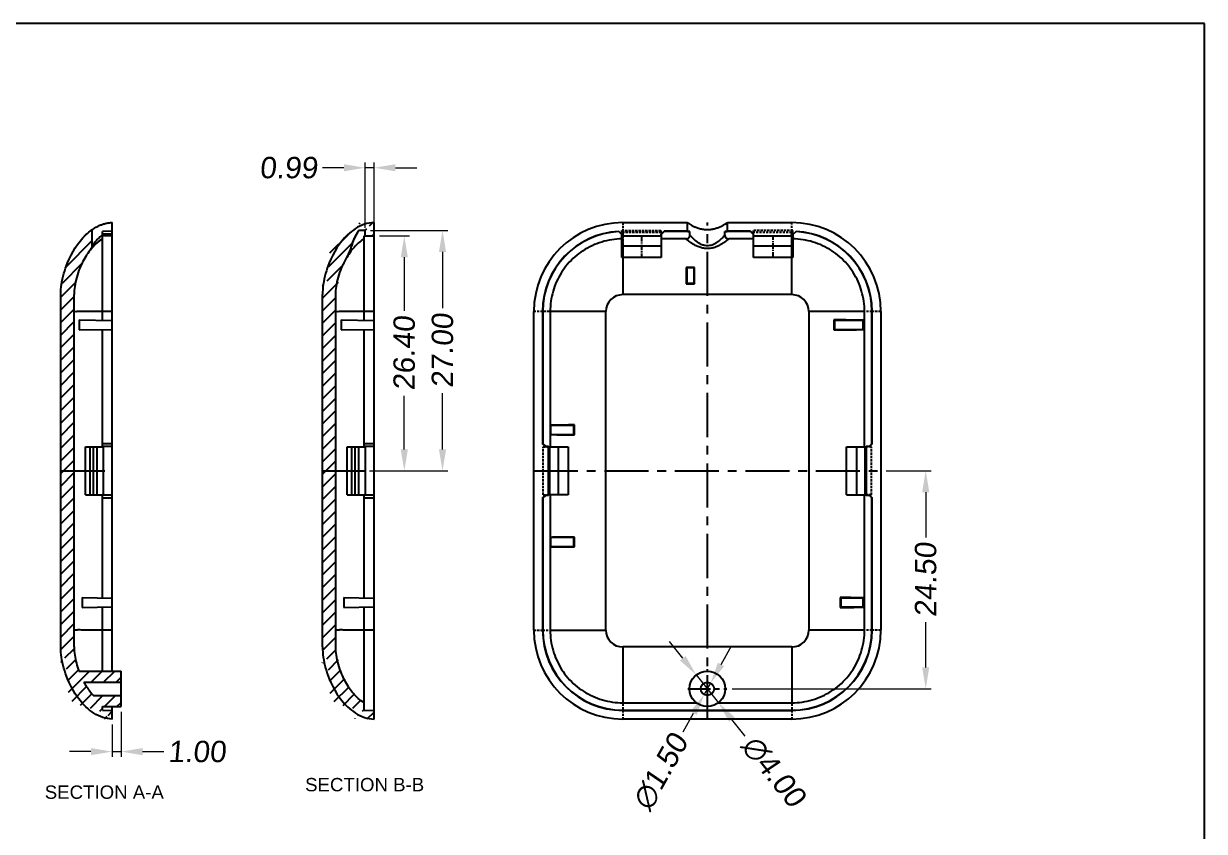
# Model space of a CAD drawing. Header units: millimetres. Extents: x 505 to 1176, y -2270 to -2095.
# Drawn here: x 619.4 to 752.1, y -2186.2 to -2095.4 of the extents above; entities that cross this region are included whole.
import ezdxf
from ezdxf.enums import TextEntityAlignment as Align

# ---------------------------------------------------------------- set-up
doc = ezdxf.new("R2010")
doc.units = ezdxf.units.MM
doc.header["$MEASUREMENT"] = 0
doc.linetypes.add('CENTER', pattern=[50.8, 31.75, -6.35, 6.35, -6.35])
doc.linetypes.add('HIDDEN', pattern=[0.375, 0.25, -0.125])
doc.layers.get('0').update_dxf_attribs({"linetype": 'CONTINUOUS'})
doc.layers.get('Defpoints').update_dxf_attribs({"linetype": 'CONTINUOUS'})
for name, color, linetype in [('02___PRT_ALL_AXES', 7, 'CONTINUOUS'), ('DEFAULT_2', 8, 'HIDDEN'), ('dim', 82, 'CONTINUOUS'), ('text-mold', 3, 'CONTINUOUS')]:
    doc.layers.add(name, color=color, linetype=linetype)
doc.layers.add('hatch', color=56, linetype='CONTINUOUS', lineweight=9)
doc.styles.add('标准', font='arial.ttf', dxfattribs={"oblique": 5.000002})
doc.dimstyles.new('YanXiu', dxfattribs={"dimscale": 1.2, "dimtxt": 5, "dimasz": 2.5, "dimexe": 0.8, "dimexo": 0.3, "dimgap": 0.6, "dimtad": 0, "dimzin": 0, "dimdsep": 46, "dimtxsty": '标准', "dimcen": 0, "dimclrd": 3, "dimclre": 3, "dimclrt": 3, "dimadec": 0, "dimazin": 0, "dimtfac": 1, "dimtdec": 4, "dimtofl": 0, "dimtmove": 0, "dimatfit": 3, "dimfxl": 0, "dimtolj": 1, "dimtzin": 0, "dimlwd": 9, "dimlwe": 9, "dimarcsym": 0})

# ---------------------------------------------------------------- blocks, each defined once
blk = doc.blocks.new('*D8')
at = {"layer": 'Defpoints', "color": 0, "linetype": 'Continuous'}
for p in [(630.34, -2172.18), (629.34, -2173.58), (630.34, -2177.24)]:
    blk.add_point(p, dxfattribs=at)
at = {"layer": 'dim', "color": 3, "linetype": 'Continuous', "lineweight": 9}
for p, q in [((630.34, -2172.78), (630.34, -2177.84)), ((629.34, -2174.18), (629.34, -2177.84)), ((626.94, -2177.24), (624.54, -2177.24)), ((629.34, -2177.24), (630.34, -2177.24)), ((632.74, -2177.24), (635.14, -2177.24))]:
    blk.add_line(p, q, dxfattribs=at)
at = {"layer": 'dim', "color": 3, "linetype": 'Continuous'}
for points in [[(626.94, -2176.84), (626.94, -2177.64), (629.34, -2177.24)], [(632.74, -2176.84), (632.74, -2177.64), (630.34, -2177.24)]]:
    blk.add_solid(points, dxfattribs=at)
at = {"layer": 'dim', "color": 3, "insert": (638.85, -2177.24), "char_height": 2.4, "attachment_point": 5, "style": '标准'}
blk.add_mtext('1.00', dxfattribs=at)
blk = doc.blocks.new('*D9')
at = {"layer": 'Defpoints', "color": 0, "linetype": 'Continuous'}
for p in [(694.97, -2168.62), (697.48, -2171.74)]:
    blk.add_point(p, dxfattribs=at)
at = {"layer": 'dim', "color": 3, "linetype": 'Continuous', "lineweight": 9}
for p, q in [((693.47, -2166.75), (691.97, -2164.87)), ((694.97, -2168.62), (697.48, -2171.74)), ((700.48, -2175.49), (698.98, -2173.62))]:
    blk.add_line(p, q, dxfattribs=at)
at = {"layer": 'dim', "color": 3, "linetype": 'Continuous'}
for points in [[(693.79, -2166.5), (693.16, -2167), (694.97, -2168.62)], [(699.29, -2173.37), (698.66, -2173.87), (697.48, -2171.74)]]:
    blk.add_solid(points, dxfattribs=at)
at = {"layer": 'dim', "color": 3, "insert": (703.68, -2179.49), "char_height": 2.4, "attachment_point": 5, "rotation": 308.6921, "style": '标准'}
blk.add_mtext('∅4.00', dxfattribs=at)
blk = doc.blocks.new('*D10')
at = {"layer": 'Defpoints', "color": 0, "linetype": 'Continuous'}
for p in [(696.59, -2169.53), (695.86, -2170.83)]:
    blk.add_point(p, dxfattribs=at)
at = {"layer": 'dim', "color": 3, "linetype": 'Continuous', "lineweight": 9}
for p, q in [((697.77, -2167.44), (698.95, -2165.35)), ((696.59, -2169.53), (695.86, -2170.83)), ((693.5, -2175.02), (694.68, -2172.93))]:
    blk.add_line(p, q, dxfattribs=at)
at = {"layer": 'dim', "color": 3, "linetype": 'Continuous'}
for points in [[(697.42, -2167.24), (698.12, -2167.63), (696.59, -2169.53)], [(694.33, -2172.73), (695.03, -2173.12), (695.86, -2170.83)]]:
    blk.add_solid(points, dxfattribs=at)
at = {"layer": 'dim', "color": 3, "insert": (690.98, -2179.49), "char_height": 2.4, "attachment_point": 5, "rotation": 60.6063, "style": '标准'}
blk.add_mtext('∅1.50', dxfattribs=at)
blk = doc.blocks.new('*D11')
at = {"layer": 'Defpoints', "color": 0, "linetype": 'Continuous'}
for p in [(657.77, -2118.68), (657.66, -2145.68), (666.46, -2145.68)]:
    blk.add_point(p, dxfattribs=at)
at = {"layer": 'dim', "color": 3, "linetype": 'Continuous', "lineweight": 9}
for p, q in [((658.37, -2118.68), (667.06, -2118.68)), ((666.46, -2121.08), (666.46, -2127.41)), ((666.46, -2143.28), (666.46, -2136.95)), ((658.26, -2145.68), (667.06, -2145.68))]:
    blk.add_line(p, q, dxfattribs=at)
at = {"layer": 'dim', "color": 3, "linetype": 'Continuous'}
for points in [[(666.06, -2121.08), (666.86, -2121.08), (666.46, -2118.68)], [(666.06, -2143.28), (666.86, -2143.28), (666.46, -2145.68)]]:
    blk.add_solid(points, dxfattribs=at)
at = {"layer": 'dim', "color": 3, "insert": (666.46, -2132.18), "char_height": 2.4, "attachment_point": 5, "rotation": 90, "style": '标准'}
blk.add_mtext('27.00', dxfattribs=at)
blk = doc.blocks.new('*D12')
at = {"layer": 'Defpoints', "color": 0, "linetype": 'Continuous'}
for p in [(658.76, -2119.28), (662.16, -2119.28), (659.63, -2145.68)]:
    blk.add_point(p, dxfattribs=at)
at = {"layer": 'dim', "color": 3, "linetype": 'Continuous', "lineweight": 9}
for p, q in [((659.36, -2119.28), (662.76, -2119.28)), ((662.16, -2121.68), (662.16, -2127.71)), ((662.16, -2143.28), (662.16, -2137.25)), ((660.23, -2145.68), (662.76, -2145.68))]:
    blk.add_line(p, q, dxfattribs=at)
at = {"layer": 'dim', "color": 3, "linetype": 'Continuous'}
for points in [[(661.76, -2121.68), (662.56, -2121.68), (662.16, -2119.28)], [(661.76, -2143.28), (662.56, -2143.28), (662.16, -2145.68)]]:
    blk.add_solid(points, dxfattribs=at)
at = {"layer": 'dim', "color": 3, "insert": (662.16, -2132.48), "char_height": 2.4, "attachment_point": 5, "rotation": 90, "style": '标准'}
blk.add_mtext('26.40', dxfattribs=at)
blk = doc.blocks.new('*D13')
at = {"layer": 'Defpoints', "color": 0, "linetype": 'Continuous'}
for p in [(657.77, -2111.62), (657.77, -2118.98), (658.76, -2120.42)]:
    blk.add_point(p, dxfattribs=at)
at = {"layer": 'dim', "color": 3, "linetype": 'Continuous', "lineweight": 9}
for p, q in [((657.77, -2118.38), (657.77, -2111.02)), ((658.76, -2119.82), (658.76, -2111.02)), ((655.37, -2111.62), (652.97, -2111.62)), ((658.76, -2111.62), (657.77, -2111.62)), ((661.16, -2111.62), (663.56, -2111.62))]:
    blk.add_line(p, q, dxfattribs=at)
at = {"layer": 'dim', "color": 3, "linetype": 'Continuous'}
for points in [[(655.37, -2111.22), (655.37, -2112.02), (657.77, -2111.62)], [(661.16, -2111.22), (661.16, -2112.02), (658.76, -2111.62)]]:
    blk.add_solid(points, dxfattribs=at)
at = {"layer": 'dim', "color": 3, "insert": (649.15, -2111.62), "char_height": 2.4, "attachment_point": 5, "style": '标准'}
blk.add_mtext('0.99', dxfattribs=at)
blk = doc.blocks.new('*D27')
at = {"layer": 'Defpoints', "color": 0, "linetype": 'Continuous'}
for p in [(715.73, -2145.68), (720.77, -2145.68), (698.43, -2170.18)]:
    blk.add_point(p, dxfattribs=at)
at = {"layer": 'dim', "color": 3, "linetype": 'Continuous', "lineweight": 9}
for p, q in [((716.32, -2145.68), (721.37, -2145.68)), ((720.77, -2148.08), (720.77, -2153.16)), ((720.77, -2167.78), (720.77, -2162.7)), ((699.02, -2170.18), (721.37, -2170.18))]:
    blk.add_line(p, q, dxfattribs=at)
at = {"layer": 'dim', "color": 3, "linetype": 'Continuous'}
for points in [[(720.37, -2148.08), (721.17, -2148.08), (720.77, -2145.68)], [(720.37, -2167.78), (721.17, -2167.78), (720.77, -2170.18)]]:
    blk.add_solid(points, dxfattribs=at)
at = {"layer": 'dim', "color": 3, "insert": (720.77, -2157.93), "char_height": 2.4, "attachment_point": 5, "rotation": 90, "style": '标准'}
blk.add_mtext('24.50', dxfattribs=at)

msp = doc.modelspace()

# ---------------------------------------------------------------- hatches: boundary and pattern name
h = msp.add_hatch()
h.set_pattern_fill('B', color=6, angle=45, style=0)
h.set_pattern_definition([(45, (519.1878, -2292.7556), (-0.707107, 0.707107), [])])
edge = h.paths.add_edge_path()
edge.add_line((623.544, -2165.48), (623.544, -2125.883))
edge.add_spline(control_points=[(623.544, -2125.883), (623.544, -2122.982), (623.74, -2126.805), (623.439, -2121.075), (629.045, -2117.487), (625.075, -2119.976), (627.094, -2118.564)], knot_values=[0, 0, 0, 0, 1.154099, 3.6599483, 7.4205585, 8.368535, 8.368535, 8.368535, 8.368535], degree=3, periodic=0)
edge.add_line((627.094, -2118.564), (627.094, -2120.392))
edge.add_spline(control_points=[(627.094, -2120.392), (627.094, -2120.394), (627.094, -2120.404), (627.093, -2120.414), (627.093, -2120.425), (627.092, -2120.435), (627.091, -2120.446), (627.09, -2120.457), (627.088, -2120.467), (627.086, -2120.478), (627.084, -2120.489), (627.082, -2120.499), (627.08, -2120.51), (627.077, -2120.521), (627.074, -2120.531), (627.071, -2120.542), (627.068, -2120.552), (627.064, -2120.562), (627.06, -2120.573), (627.056, -2120.583), (627.052, -2120.593), (627.047, -2120.603), (627.043, -2120.613), (627.038, -2120.622), (627.033, -2120.632), (627.027, -2120.642), (627.022, -2120.651), (627.016, -2120.66), (627.01, -2120.669), (627.004, -2120.678), (626.998, -2120.687), (626.991, -2120.696), (626.986, -2120.703), (626.979, -2120.711), (626.978, -2120.712)], knot_values=[0, 0, 0, 0, 0.0106415, 0.0213203, 0.0320341, 0.0427808, 0.0535579, 0.064363, 0.0751937, 0.0860476, 0.0969222, 0.107815, 0.1187233, 0.1296447, 0.1405766, 0.1515163, 0.1624612, 0.1734088, 0.1843564, 0.1953013, 0.206241, 0.2171729, 0.2280943, 0.2390026, 0.2498953, 0.2607699, 0.2716238, 0.2824546, 0.2932597, 0.3040368, 0.3147834, 0.3254973, 0.3361761, 0.3468176, 0.3468176, 0.3468176, 0.3468176], degree=3, periodic=0)
edge.add_spline(control_points=[(626.978, -2120.712), (625.973, -2121.921), (627.021, -2120.792), (625.249, -2123.077), (625.178, -2125.731), (625.044, -2124.457), (625.044, -2125.883)], knot_values=[0, 0, 0, 0, 0.8796763, 2.532666, 4.6769662, 5.6091285, 5.6091285, 5.6091285, 5.6091285], degree=3, periodic=0)
edge.add_line((625.044, -2125.883), (625.044, -2165.48))
edge.add_spline(control_points=[(625.044, -2165.48), (625.044, -2166.205), (625.234, -2166.6), (624.938, -2166.451), (625.583, -2168.181)], knot_values=[0, 0, 0, 0, 0.9321623, 2.7643187, 2.7643187, 2.7643187, 2.7643187], degree=3, periodic=0)
edge.add_line((625.583, -2168.181), (630.344, -2168.181))
edge.add_line((630.344, -2168.181), (630.344, -2169.431))
edge.add_line((630.344, -2169.431), (626.155, -2169.431))
edge.add_spline(control_points=[(626.155, -2169.431), (626.341, -2169.769), (626.517, -2170.01), (626.738, -2170.413), (627.226, -2170.931)], knot_values=[0, 0, 0, 0, 0.5932388, 1.8463038, 1.8463038, 1.8463038, 1.8463038], degree=3, periodic=0)
edge.add_line((627.226, -2170.931), (630.344, -2170.931))
edge.add_line((630.344, -2170.931), (630.344, -2172.181))
edge.add_line((630.344, -2172.181), (628.244, -2172.181))
edge.add_line((628.244, -2172.181), (628.244, -2172.581))
edge.add_line((628.244, -2172.581), (629.344, -2172.601))
edge.add_line((629.344, -2172.601), (629.344, -2173.581))
edge.add_spline(control_points=[(629.344, -2173.581), (625.727, -2173.518), (631.042, -2173.47), (623.928, -2171.586), (624.757, -2171.423), (623.606, -2163.536), (623.544, -2169.313), (623.544, -2165.48)], knot_values=[0, 0, 0, 0, 1.089087, 3.3437362, 7.1043463, 9.6101961, 10.7642946, 10.7642946, 10.7642946, 10.7642946], degree=3, periodic=0)
h = msp.add_hatch()
h.set_pattern_fill('C', color=6, angle=45, style=0)
h.set_pattern_definition([(45, (528.9076, -2292.7556), (-0.707107, 0.707107), [])])
edge = h.paths.add_edge_path()
edge.add_line((652.963, -2165.48), (652.963, -2125.883))
edge.add_spline(control_points=[(652.963, -2125.883), (652.963, -2122.05), (653.026, -2127.827), (654.177, -2119.939), (653.347, -2119.777), (660.461, -2117.893), (655.147, -2117.845), (658.763, -2117.781)], knot_values=[0, 0, 0, 0, 1.154099, 3.6599483, 7.4205585, 9.6752081, 10.7642946, 10.7642946, 10.7642946, 10.7642946], degree=3, periodic=0)
edge.add_line((658.763, -2117.781), (658.763, -2119.281))
edge.add_line((658.763, -2119.281), (657.773, -2119.281))
edge.add_line((657.773, -2119.281), (657.773, -2118.681))
edge.add_line((657.773, -2118.681), (657.056, -2118.681))
edge.add_line((657.056, -2118.681), (656.918, -2118.889))
edge.add_spline(control_points=[(656.918, -2118.889), (656.902, -2118.913), (656.892, -2118.928), (656.86, -2118.978), (656.833, -2119.021), (656.805, -2119.066), (656.778, -2119.111), (656.752, -2119.156), (656.726, -2119.201), (656.7, -2119.247), (656.675, -2119.293), (656.65, -2119.34), (656.626, -2119.387), (656.602, -2119.434), (656.579, -2119.481), (656.556, -2119.528), (656.534, -2119.576), (656.512, -2119.624), (656.491, -2119.672), (656.47, -2119.72), (656.45, -2119.769), (656.431, -2119.818), (656.411, -2119.867), (656.393, -2119.916), (656.375, -2119.965), (656.357, -2120.015), (656.34, -2120.065), (656.324, -2120.114), (656.308, -2120.164), (656.292, -2120.214), (656.277, -2120.265), (656.263, -2120.314), (656.248, -2120.371), (656.243, -2120.388), (656.236, -2120.416)], knot_values=[0, 0, 0, 0, 0.0522877, 0.1046186, 0.15699, 0.2093989, 0.2618425, 0.3143179, 0.3668224, 0.419353, 0.4719069, 0.5244811, 0.5770727, 0.629679, 0.6822969, 0.7349235, 0.787556, 0.8401914, 0.8928268, 0.9454592, 0.9980859, 1.0507038, 1.10331, 1.1559017, 1.2084759, 1.2610298, 1.3135604, 1.3660649, 1.4185404, 1.470984, 1.5233928, 1.5757642, 1.628095, 1.6803828, 1.6803828, 1.6803828, 1.6803828], degree=3, periodic=0)
edge.add_spline(control_points=[(656.236, -2120.416), (656.231, -2120.436), (656.225, -2120.456), (656.213, -2120.502), (656.201, -2120.543), (656.189, -2120.585), (656.177, -2120.627), (656.164, -2120.669), (656.15, -2120.711), (656.137, -2120.752), (656.123, -2120.794), (656.108, -2120.836), (656.093, -2120.877), (656.078, -2120.918), (656.063, -2120.959), (656.047, -2121), (656.03, -2121.041), (656.014, -2121.082), (655.997, -2121.122), (655.979, -2121.163), (655.962, -2121.203), (655.944, -2121.243), (655.925, -2121.283), (655.907, -2121.323), (655.887, -2121.362), (655.868, -2121.402), (655.848, -2121.441), (655.828, -2121.48), (655.808, -2121.519), (655.787, -2121.557), (655.766, -2121.596), (655.745, -2121.633), (655.721, -2121.674), (655.711, -2121.692), (655.701, -2121.71)], knot_values=[0, 0, 0, 0, 0.0437518, 0.0875288, 0.1313294, 0.1751519, 0.2189947, 0.2628562, 0.3067345, 0.350628, 0.3945352, 0.4384542, 0.4823833, 0.526321, 0.5702654, 0.614215, 0.6581678, 0.7021225, 0.7460771, 0.7900301, 0.8339795, 0.877924, 0.9218616, 0.9657908, 1.0097098, 1.0536169, 1.0975105, 1.1413888, 1.1852503, 1.2290931, 1.2729156, 1.3167162, 1.3604932, 1.404245, 1.404245, 1.404245, 1.404245], degree=3, periodic=0)
edge.add_spline(control_points=[(655.701, -2121.71), (654.683, -2123.436), (655.596, -2121.856), (654.464, -2125.598), (654.463, -2124.766), (654.463, -2125.883)], knot_values=[0, 0, 0, 0, 1.3162742, 3.4605744, 4.3927369, 4.3927369, 4.3927369, 4.3927369], degree=3, periodic=0)
edge.add_line((654.463, -2125.883), (654.463, -2165.48))
edge.add_spline(control_points=[(654.463, -2165.48), (654.463, -2167.412), (654.561, -2165.024), (654.945, -2168.795), (655.951, -2169.901), (656.246, -2170.786), (657.856, -2171.848), (657.357, -2171.581), (657.663, -2171.753)], knot_values=[0, 0, 0, 0, 0.9321623, 3.0764625, 4.7294521, 6.2389627, 7.1014805, 7.2920809, 7.2920809, 7.2920809, 7.2920809], degree=3, periodic=0)
edge.add_line((657.663, -2171.753), (657.663, -2172.581))
edge.add_line((657.663, -2172.581), (658.763, -2172.601))
edge.add_line((658.763, -2172.601), (658.763, -2173.581))
edge.add_spline(control_points=[(658.763, -2173.581), (655.147, -2173.518), (660.461, -2173.47), (653.347, -2171.586), (654.177, -2171.423), (653.026, -2163.536), (652.963, -2169.313), (652.963, -2165.48)], knot_values=[0, 0, 0, 0, 1.089087, 3.3437362, 7.1043463, 9.6101961, 10.7642946, 10.7642946, 10.7642946, 10.7642946], degree=3, periodic=0)

# ---------------------------------------------------------------- linework, layer by layer
at = {"color": 7, "linetype": 'Continuous'}
for p, q in [((658.763, -2119.281), (658.763, -2117.781)), ((658.763, -2173.581), (658.763, -2117.781)), ((627.094, -2120.392), (627.094, -2118.564)), ((627.094, -2120.392), (627.094, -2118.564)), ((628.244, -2128.762), (628.244, -2118.781)), ((629.344, -2119.062), (628.244, -2119.082)), ((629.344, -2119.281), (628.244, -2119.281)), ((629.344, -2168.181), (629.344, -2118.762)), ((657.056, -2118.681), (656.918, -2118.889)), ((657.056, -2118.681), (656.918, -2118.889)), ((657.773, -2118.681), (657.056, -2118.681)), ((657.773, -2118.681), (657.056, -2118.681)), ((657.663, -2128.762), (657.663, -2119.281)), ((657.663, -2119.281), (658.763, -2119.281)), ((657.773, -2119.281), (657.773, -2118.681)), ((657.773, -2119.281), (657.773, -2118.681)), ((657.773, -2119.281), (658.763, -2119.281)), ((686.259, -2118.774), (686.259, -2118.794)), ((686.259, -2118.774), (686.575, -2119.074)), ((686.566, -2119.084), (686.259, -2118.794)), ((686.575, -2119.074), (686.575, -2119.281)), ((686.575, -2119.281), (691.075, -2119.281)), ((686.625, -2121.711), (686.625, -2119.281)), ((691.025, -2119.281), (691.025, -2121.71)), ((691.075, -2119.062), (691.375, -2118.762)), ((691.075, -2119.281), (691.075, -2119.062)), ((691.375, -2118.781), (691.085, -2119.072)), ((691.375, -2118.781), (691.375, -2118.762)), ((693.975, -2118.762), (691.375, -2118.762)), ((694.262, -2118.781), (691.375, -2118.781)), ((694.262, -2119.174), (694.262, -2118.781)), ((698.188, -2119.174), (698.188, -2118.781)), ((701.075, -2118.781), (698.188, -2118.781)), ((701.075, -2118.762), (698.475, -2118.762)), ((701.075, -2118.762), (701.075, -2118.781)), ((701.075, -2118.762), (701.375, -2119.062)), ((701.366, -2119.072), (701.075, -2118.781)), ((701.375, -2119.062), (701.375, -2119.281)), ((701.375, -2119.281), (705.875, -2119.281)), ((701.425, -2121.71), (701.425, -2119.281)), ((705.825, -2119.281), (705.825, -2121.711)), ((705.875, -2119.074), (706.191, -2118.774)), ((705.875, -2119.281), (705.875, -2119.074)), ((706.191, -2118.794), (705.885, -2119.084)), ((706.191, -2118.794), (706.191, -2118.774)), ((686.74, -2120.416), (686.733, -2121.71)), ((691.025, -2120.416), (686.74, -2120.416)), ((693.826, -2119.61), (691.025, -2119.61)), ((701.425, -2119.61), (698.624, -2119.61)), ((705.714, -2120.416), (701.425, -2120.416)), ((691.025, -2121.71), (686.733, -2121.71)), ((705.717, -2121.71), (701.425, -2121.71)), ((693.925, -2122.881), (693.862, -2122.818)), ((694.788, -2122.818), (693.862, -2122.818)), ((693.925, -2122.881), (693.925, -2124.581)), ((694.725, -2122.881), (693.925, -2122.881)), ((694.725, -2122.881), (694.788, -2122.818)), ((694.725, -2124.581), (694.725, -2122.881)), ((693.925, -2124.581), (693.852, -2124.654)), ((693.852, -2124.654), (694.798, -2124.654)), ((693.925, -2124.581), (694.725, -2124.581)), ((694.725, -2124.581), (694.798, -2124.654)), ((623.544, -2165.48), (623.544, -2125.883)), ((623.544, -2165.48), (623.544, -2125.883)), ((625.044, -2165.48), (625.044, -2125.883)), ((625.044, -2165.48), (625.044, -2125.883)), ((652.963, -2165.48), (652.963, -2125.883)), ((652.963, -2165.48), (652.963, -2125.883)), ((654.463, -2165.48), (654.463, -2125.883)), ((654.463, -2165.48), (654.463, -2125.883)), ((705.725, -2125.883), (686.725, -2125.883)), ((625.634, -2128.717), (625.634, -2129.846)), ((625.634, -2128.717), (629.344, -2128.781)), ((629.344, -2127.781), (628.244, -2127.781)), ((655.053, -2128.717), (655.053, -2129.846)), ((655.053, -2128.717), (658.763, -2128.781)), ((658.763, -2127.781), (657.663, -2127.781)), ((676.725, -2163.581), (676.725, -2127.781)), ((677.706, -2127.781), (677.706, -2142.631)), ((677.706, -2127.781), (677.725, -2127.781)), ((677.725, -2127.781), (677.725, -2142.631)), ((678.555, -2127.774), (678.555, -2142.981)), ((684.826, -2163.581), (684.826, -2127.781)), ((707.624, -2127.781), (707.624, -2163.581)), ((710.46, -2128.717), (710.46, -2129.846)), ((710.46, -2128.717), (710.525, -2128.781)), ((710.525, -2128.781), (710.525, -2129.781)), ((713.725, -2128.781), (710.525, -2128.781)), ((713.725, -2129.805), (713.725, -2128.758)), ((713.895, -2142.981), (713.895, -2127.774)), ((714.744, -2127.781), (714.725, -2127.781)), ((714.725, -2142.631), (714.725, -2127.781)), ((714.744, -2142.631), (714.744, -2127.781)), ((715.725, -2127.781), (715.725, -2163.581)), ((625.634, -2129.846), (629.344, -2129.781)), ((628.244, -2142.981), (628.244, -2129.801)), ((655.053, -2129.846), (658.763, -2129.781)), ((657.663, -2142.981), (657.663, -2129.801)), ((710.46, -2129.846), (710.525, -2129.781)), ((710.525, -2129.781), (713.725, -2129.781)), ((678.625, -2141.603), (678.625, -2140.56)), ((681.225, -2140.581), (678.625, -2140.581)), ((681.225, -2140.581), (681.284, -2140.522)), ((681.225, -2141.581), (681.225, -2140.581)), ((681.284, -2141.641), (681.284, -2140.522)), ((678.625, -2141.581), (681.225, -2141.581)), ((681.225, -2141.581), (681.284, -2141.641)), ((626.329, -2148.381), (626.329, -2142.981)), ((626.329, -2142.981), (628.368, -2142.981)), ((626.837, -2148.381), (626.837, -2142.981)), ((627.234, -2148.381), (627.234, -2142.981)), ((627.625, -2148.381), (627.625, -2142.981)), ((629.344, -2142.631), (628.244, -2142.631)), ((629.344, -2142.931), (628.244, -2142.931)), ((628.368, -2148.381), (628.368, -2142.981)), ((655.748, -2148.381), (655.748, -2142.981)), ((655.748, -2142.981), (657.788, -2142.981)), ((656.257, -2148.381), (656.257, -2142.981)), ((656.653, -2148.381), (656.653, -2142.981)), ((657.044, -2148.381), (657.044, -2142.981)), ((658.763, -2142.631), (657.663, -2142.631)), ((658.763, -2142.931), (657.663, -2142.931)), ((657.788, -2148.381), (657.788, -2142.981)), ((678.006, -2142.931), (677.706, -2142.631)), ((677.725, -2142.631), (677.706, -2142.631)), ((677.725, -2142.631), (678.016, -2142.922)), ((678.375, -2142.931), (678.006, -2142.931)), ((678.375, -2148.431), (678.375, -2142.931)), ((678.375, -2142.981), (680.582, -2142.981)), ((678.492, -2142.981), (678.492, -2148.381)), ((679.439, -2142.981), (679.439, -2148.381)), ((680.582, -2142.981), (680.582, -2148.381)), ((711.868, -2142.981), (714.075, -2142.981)), ((711.868, -2148.381), (711.868, -2142.981)), ((713.011, -2148.381), (713.011, -2142.981)), ((713.958, -2148.381), (713.958, -2142.981)), ((714.444, -2142.931), (714.075, -2142.931)), ((714.075, -2142.931), (714.075, -2148.431)), ((714.435, -2142.922), (714.725, -2142.631)), ((714.744, -2142.631), (714.444, -2142.931)), ((714.744, -2142.631), (714.725, -2142.631)), ((626.329, -2148.381), (628.368, -2148.381)), ((628.244, -2159.962), (628.244, -2148.381)), ((629.344, -2148.431), (628.244, -2148.431)), ((655.748, -2148.381), (657.788, -2148.381)), ((657.663, -2159.962), (657.663, -2148.381)), ((658.763, -2148.431), (657.663, -2148.431)), ((677.706, -2148.731), (678.006, -2148.431)), ((678.016, -2148.441), (677.725, -2148.731)), ((678.006, -2148.431), (678.375, -2148.431)), ((680.582, -2148.381), (678.375, -2148.381)), ((678.555, -2148.381), (678.555, -2163.589)), ((711.868, -2148.381), (714.075, -2148.381)), ((713.895, -2163.589), (713.895, -2148.381)), ((714.075, -2148.431), (714.444, -2148.431)), ((714.725, -2148.731), (714.435, -2148.441)), ((714.444, -2148.431), (714.744, -2148.731)), ((628.244, -2148.731), (629.344, -2148.731)), ((657.663, -2148.731), (658.763, -2148.731)), ((677.706, -2148.731), (677.706, -2163.581)), ((677.706, -2148.731), (677.725, -2148.731)), ((677.725, -2148.731), (677.725, -2163.581)), ((714.725, -2148.731), (714.744, -2148.731)), ((714.725, -2163.581), (714.725, -2148.731)), ((714.744, -2163.581), (714.744, -2148.731)), ((678.625, -2154.203), (678.625, -2153.16)), ((681.225, -2153.181), (678.625, -2153.181)), ((681.225, -2153.181), (681.284, -2153.122)), ((681.225, -2154.181), (681.225, -2153.181)), ((681.284, -2154.241), (681.284, -2153.122)), ((678.625, -2154.181), (681.225, -2154.181)), ((681.225, -2154.181), (681.284, -2154.241)), ((625.945, -2159.922), (629.344, -2159.981)), ((625.945, -2159.922), (625.945, -2161.041)), ((655.364, -2159.922), (658.763, -2159.981)), ((655.364, -2159.922), (655.364, -2161.041)), ((711.166, -2159.922), (711.225, -2159.981)), ((711.166, -2159.922), (711.166, -2161.041)), ((713.725, -2159.981), (711.225, -2159.981)), ((711.225, -2159.981), (711.225, -2160.981)), ((713.725, -2161.005), (713.725, -2159.958)), ((625.945, -2161.041), (629.344, -2160.981)), ((628.244, -2168.181), (628.244, -2161.001)), ((655.364, -2161.041), (658.763, -2160.981)), ((657.663, -2172.581), (657.663, -2161.001)), ((711.166, -2161.041), (711.225, -2160.981)), ((711.225, -2160.981), (713.725, -2160.981)), ((629.344, -2163.581), (628.244, -2163.581)), ((658.763, -2163.581), (657.663, -2163.581)), ((677.706, -2163.581), (677.725, -2163.581)), ((714.744, -2163.581), (714.725, -2163.581)), ((705.725, -2165.48), (686.725, -2165.48)), ((625.583, -2168.181), (630.344, -2168.181)), ((625.583, -2168.181), (630.344, -2168.181)), ((630.344, -2169.431), (630.344, -2168.181)), ((630.344, -2172.181), (630.344, -2168.181)), ((626.155, -2169.431), (630.344, -2169.431)), ((626.155, -2169.431), (630.344, -2169.431)), ((627.226, -2170.931), (630.344, -2170.931)), ((627.226, -2170.931), (630.344, -2170.931)), ((630.344, -2172.181), (630.344, -2170.931)), ((628.244, -2172.181), (630.344, -2172.181)), ((628.244, -2172.581), (628.244, -2172.181)), ((628.244, -2172.181), (630.344, -2172.181)), ((628.244, -2172.581), (628.244, -2172.181)), ((628.244, -2172.581), (629.344, -2172.601)), ((628.244, -2172.581), (629.344, -2172.601)), ((629.344, -2173.581), (629.344, -2172.181)), ((629.344, -2173.581), (629.344, -2172.601)), ((657.663, -2172.581), (657.663, -2171.753)), ((657.663, -2172.581), (658.763, -2172.601)), ((657.663, -2172.581), (658.763, -2172.601)), ((658.763, -2173.581), (658.763, -2172.601)), ((686.725, -2172.581), (705.725, -2172.581)), ((686.725, -2172.601), (686.725, -2172.581)), ((686.725, -2172.601), (705.725, -2172.601)), ((705.725, -2172.601), (705.725, -2172.581)), ((705.725, -2173.581), (686.725, -2173.581))]:
    msp.add_line(p, q, dxfattribs=at)
at = {"color": 1, "linetype": 'CENTER', "ltscale": 0.019431}
for p, q in [((688.825, -2119.281), (688.825, -2121.71)), ((703.625, -2121.71), (703.625, -2119.281))]:
    msp.add_line(p, q, dxfattribs=at)
at = {"color": 7, "linetype": 'Continuous'}
for centre, radius, start, end in [((686.725, -2127.781), 10, 90, 180), ((705.725, -2127.781), 10, 360, 90), ((661.078, -2121.663), 5, 146.30993, 165.56579), ((686.725, -2127.782), 9.019, 92.96037, 179.9988), ((686.725, -2127.781), 9, 92.96429, 180.00071), ((705.725, -2127.782), 9.019, 0.0012, 87.03962), ((705.725, -2127.781), 9, 359.99929, 87.03571), ((626.594, -2120.392), 0.5, 320.25645, 360), ((631.737, -2124.667), 6.187, 137.30681, 140.26815), ((631.48, -2124.428), 5.837, 136.78007, 137.37418), ((631.468, -2124.418), 5.821, 136.68984, 137.31732), ((630.49, -2123.383), 4.395, 128.64916, 128.99373), ((651.394, -2119.17), 5, 329.47428, 345.56579), ((686.894, -2138.136), 17.72, 90.49962, 90.87027), ((580.969, -2121.345), 124.749, 359.83318, 0.42623), ((705.561, -2138.042), 17.626, 89.1398, 89.50003), ((686.876, -2127.826), 6.12, 91.33619, 92.34667), ((705.575, -2127.826), 6.12, 87.65334, 88.66381), ((1159.888, -2126.211), 466.038, 179.58287, 179.8086), ((230.578, -2126.202), 464.222, 0.19096, 0.41757), ((686.725, -2127.782), 1.899, 90.00314, 179.99686), ((705.725, -2127.782), 1.899, 0.00314, 89.99686), ((686.725, -2163.581), 10, 180, 270), ((686.725, -2163.581), 9.019, 180.00212, 269.99788), ((686.725, -2163.581), 9, 180, 270), ((686.725, -2163.581), 1.899, 180.00314, 269.99686), ((705.725, -2163.581), 10, 270, 0), ((705.725, -2163.581), 9.019, 270.00212, 359.99788), ((705.725, -2163.581), 9, 270, 0), ((705.725, -2163.581), 1.899, 270.00314, 359.99686)]:
    msp.add_arc(centre, radius, start, end, dxfattribs=at)
for points, start_tangent, end_tangent in [([(627.094, -2118.564), (627.128, -2118.54), (627.23, -2118.472), (627.393, -2118.37), (627.609, -2118.248), (627.874, -2118.119), (628.188, -2117.993), (628.547, -2117.886), (628.939, -2117.812), (629.344, -2117.781)], (0.8195342, 0.5730302), (0.9998477, 0.0174524)), ([(658.763, -2117.781), (657.69, -2117.965), (655.784, -2119.17), (653.729, -2122.319), (653.053, -2124.732), (652.963, -2125.883)], (-0.9998477, -0.0174524), (0, -1)), ([(658.763, -2117.781), (657.69, -2117.965), (655.784, -2119.17), (653.729, -2122.319), (653.053, -2124.732), (652.963, -2125.883)], (-0.9998477, -0.0174524), (0, -1)), ([(623.544, -2125.883), (623.633, -2124.732), (624.31, -2122.319), (626.364, -2119.17), (627.094, -2118.564)], (0, 1), (0.8195341, 0.5730304)), ([(623.544, -2125.883), (623.633, -2124.732), (624.31, -2122.319), (626.364, -2119.17), (627.094, -2118.564)], (0, 1), (0.8195341, 0.5730304)), ([(628.244, -2119.174), (628.051, -2119.318), (627.853, -2119.489), (627.657, -2119.684), (627.471, -2119.892), (627.313, -2120.089), (627.197, -2120.245), (627.125, -2120.347), (627.095, -2120.391)], (-0.8245365, -0.5658088), (-0.5644905, -0.8254396)), ([(656.236, -2120.416), (656.249, -2120.366), (656.263, -2120.315), (656.277, -2120.265), (656.292, -2120.215), (656.308, -2120.164), (656.324, -2120.115), (656.34, -2120.065), (656.357, -2120.015), (656.375, -2119.965), (656.393, -2119.916), (656.412, -2119.867), (656.431, -2119.818), (656.45, -2119.769), (656.471, -2119.721), (656.491, -2119.672), (656.512, -2119.624), (656.534, -2119.576), (656.556, -2119.528), (656.579, -2119.481), (656.602, -2119.434), (656.626, -2119.387), (656.65, -2119.34), (656.675, -2119.293), (656.7, -2119.247), (656.726, -2119.201), (656.752, -2119.156), (656.778, -2119.111), (656.805, -2119.066), (656.833, -2119.021), (656.861, -2118.977), (656.889, -2118.933), (656.918, -2118.889)], (0.2492682, 0.9684345), (0.5547002, 0.8320503)), ([(686.74, -2120.417), (686.742, -2119.883), (686.745, -2119.372), (686.746, -2119.281)], (0.0046878, 0.999989), (0.0064775, 0.999979)), ([(693.826, -2119.61), (693.971, -2119.59), (694.09, -2119.533), (694.182, -2119.442), (694.241, -2119.321), (694.262, -2119.174)], (1, 0.000002), (0.0000138, 1)), ([(696.302, -2120.391), (695.967, -2120.371), (695.613, -2120.271), (695.26, -2120.091), (694.956, -2119.875), (694.715, -2119.665), (694.527, -2119.476), (694.378, -2119.312), (694.262, -2119.174)], (-0.9987598, -0.0497886), (-0.6326295, 0.7744546)), ([(698.188, -2119.174), (698.067, -2119.318), (697.911, -2119.489), (697.714, -2119.684), (697.473, -2119.892), (697.195, -2120.089), (696.899, -2120.245), (696.601, -2120.347), (696.302, -2120.391)], (-0.6325435, -0.7745248), (-0.9987521, -0.0499419)), ([(698.188, -2119.174), (698.209, -2119.321), (698.268, -2119.442), (698.36, -2119.533), (698.48, -2119.59), (698.624, -2119.61)], (0.0000055, -1), (1, 0.0000206)), ([(705.714, -2120.416), (705.709, -2119.883), (705.704, -2119.372), (705.703, -2119.281)], (-0.0098091, 0.9999519), (-0.0108018, 0.9999417)), ([(626.978, -2120.712), (626.459, -2121.422), (625.697, -2122.889), (625.117, -2124.953), (625.044, -2125.883)], (-0.6394448, -0.768837), (0, -1)), ([(626.978, -2120.712), (626.459, -2121.422), (625.697, -2122.889), (625.117, -2124.953), (625.044, -2125.883)], (-0.6394448, -0.768837), (0, -1)), ([(627.094, -2120.392), (627.094, -2120.403), (627.093, -2120.414), (627.093, -2120.424), (627.092, -2120.435), (627.091, -2120.446), (627.09, -2120.457), (627.088, -2120.467), (627.086, -2120.478), (627.084, -2120.489), (627.082, -2120.499), (627.08, -2120.51), (627.077, -2120.521), (627.074, -2120.531), (627.071, -2120.542), (627.068, -2120.552), (627.064, -2120.562), (627.06, -2120.573), (627.056, -2120.583), (627.052, -2120.593), (627.047, -2120.603), (627.043, -2120.613), (627.038, -2120.622), (627.033, -2120.632), (627.027, -2120.642), (627.022, -2120.651), (627.016, -2120.66), (627.01, -2120.669), (627.004, -2120.678), (626.998, -2120.687), (626.992, -2120.695), (626.985, -2120.704), (626.978, -2120.712)], (0, -1), (-0.6393524, -0.7689138)), ([(628.244, -2119.61), (628.038, -2119.736), (627.825, -2119.887), (627.609, -2120.063), (627.403, -2120.251), (627.226, -2120.431)], (-0.8719338, -0.4896238), (-0.6848201, -0.7287122)), ([(627.725, -2119.967), (627.234, -2120.424), (627.227, -2120.432)], (-0.7772185, -0.6292308), (-0.6852092, -0.7283463)), ([(627.238, -2120.419), (627.407, -2120.248), (627.712, -2119.976)], (0.6870707, 0.7265906), (0.7751296, 0.6318023)), ([(628.244, -2119.612), (627.745, -2119.951)], (-0.8717816, -0.4898948), (-0.7809885, -0.6245454)), ([(627.756, -2119.941), (628.08, -2119.708), (628.244, -2119.61)], (0.7833142, 0.621626), (0.8719453, 0.4896033)), ([(655.701, -2121.71), (655.723, -2121.672), (655.744, -2121.634), (655.766, -2121.596), (655.787, -2121.557), (655.808, -2121.519), (655.828, -2121.48), (655.848, -2121.441), (655.868, -2121.402), (655.887, -2121.362), (655.906, -2121.323), (655.925, -2121.283), (655.944, -2121.243), (655.962, -2121.203), (655.979, -2121.163), (655.997, -2121.122), (656.014, -2121.082), (656.03, -2121.041), (656.047, -2121), (656.062, -2120.959), (656.078, -2120.918), (656.093, -2120.877), (656.108, -2120.836), (656.122, -2120.794), (656.137, -2120.752), (656.15, -2120.711), (656.164, -2120.669), (656.177, -2120.627), (656.189, -2120.585), (656.201, -2120.543), (656.213, -2120.501), (656.225, -2120.459), (656.236, -2120.416)], (0.5079252, 0.8614012), (0.2492682, 0.9684345)), ([(657.663, -2119.612), (657.156, -2119.958), (656.654, -2120.424), (656.166, -2121.008), (655.702, -2121.711)], (-0.8717816, -0.4898948), (-0.5068694, -0.8620229)), ([(686.625, -2119.612), (685.473, -2119.71), (684.348, -2119.966), (683.268, -2120.377), (682.257, -2120.939), (681.33, -2121.64), (680.515, -2122.465), (679.826, -2123.401), (679.278, -2124.419), (678.88, -2125.503), (678.639, -2126.631), (678.555, -2127.774)], (-0.9998706, -0.0160897), (-0.0035553, -0.9999937)), ([(696.319, -2120.71), (695.91, -2120.692), (695.478, -2120.599), (695.046, -2120.434), (694.674, -2120.236), (694.38, -2120.045), (694.149, -2119.875), (693.968, -2119.73), (693.826, -2119.61)], (-0.9992937, -0.0375788), (-0.7559313, 0.654651)), ([(698.624, -2119.61), (698.476, -2119.736), (698.285, -2119.887), (698.045, -2120.063), (697.75, -2120.251), (697.41, -2120.431), (697.048, -2120.576), (696.684, -2120.67), (696.319, -2120.71)], (-0.7559088, -0.6546769), (-0.9992856, -0.0377927)), ([(713.895, -2127.774), (713.811, -2126.631), (713.57, -2125.503), (713.172, -2124.418), (712.623, -2123.4), (711.935, -2122.465), (711.12, -2121.639), (710.193, -2120.938), (709.181, -2120.377), (708.101, -2119.966), (706.977, -2119.71), (705.825, -2119.612)], (-0.003555, 0.9999937), (-0.9998706, 0.0160897)), ([(654.463, -2125.883), (654.536, -2124.953), (655.116, -2122.889), (655.701, -2121.71)], (0, 1), (0.5079252, 0.8614012)), ([(654.463, -2125.883), (654.536, -2124.953), (655.116, -2122.889), (655.701, -2121.71)], (0, 1), (0.5079252, 0.8614012)), ([(686.733, -2121.708), (686.734, -2122.728), (686.734, -2123.86), (686.729, -2124.955), (686.725, -2125.883)], (0.0011941, -0.9999993), (0.0027792, -0.9999961)), ([(705.725, -2125.883), (705.721, -2124.955), (705.716, -2123.86), (705.716, -2122.728), (705.717, -2121.708)], (0.0027794, 0.9999961), (0.0011945, 0.9999993)), ([(628.244, -2127.784), (627.66, -2127.785), (627.047, -2127.787), (626.436, -2127.789), (625.865, -2127.79), (625.404, -2127.79), (625.127, -2127.786), (625.044, -2127.781)], (-0.9999979, -0.0020323), (0, -1)), ([(657.663, -2127.784), (657.08, -2127.785), (656.466, -2127.787), (655.855, -2127.789), (655.284, -2127.79), (654.823, -2127.79), (654.546, -2127.786), (654.463, -2127.781)], (-0.9999979, -0.0020323), (0, -1)), ([(684.826, -2127.781), (683.832, -2127.786), (682.651, -2127.79), (681.45, -2127.79), (680.402, -2127.789), (679.574, -2127.787), (678.963, -2127.785), (678.554, -2127.784)], (-0.9999961, 0.0027902), (-0.9999934, 0.003622)), ([(713.896, -2127.784), (713.488, -2127.785), (712.876, -2127.787), (712.048, -2127.789), (711, -2127.79), (709.799, -2127.79), (708.619, -2127.786), (707.624, -2127.781)], (-0.9999934, -0.0036208), (-0.9999961, -0.00279)), ([(713.725, -2128.758), (713.18, -2128.746), (712.454, -2128.736), (711.551, -2128.726), (710.46, -2128.717)], (-0.9996781, 0.0253708), (-0.9999766, 0.0068356)), ([(710.46, -2129.846), (711.551, -2129.837), (712.454, -2129.827), (713.18, -2129.817), (713.725, -2129.805)], (0.9999766, 0.0068356), (0.9996781, 0.0253708)), ([(681.284, -2140.522), (680.398, -2140.531), (679.659, -2140.54), (679.066, -2140.55), (678.625, -2140.56)], (-0.9999632, -0.0085767), (-0.9995993, -0.0283078)), ([(678.625, -2141.603), (679.066, -2141.613), (679.659, -2141.623), (680.398, -2141.632), (681.284, -2141.641)], (0.9995993, -0.0283078), (0.9999632, -0.0085767)), ([(681.284, -2153.122), (680.398, -2153.131), (679.659, -2153.14), (679.066, -2153.15), (678.625, -2153.16)], (-0.9999632, -0.0085767), (-0.9995993, -0.0283078)), ([(678.625, -2154.203), (679.066, -2154.213), (679.659, -2154.223), (680.398, -2154.232), (681.284, -2154.241)], (0.9995993, -0.0283078), (0.9999632, -0.0085767)), ([(713.725, -2159.958), (713.279, -2159.948), (712.701, -2159.939), (711.998, -2159.93), (711.166, -2159.922)], (-0.9996781, 0.0253708), (-0.9999632, 0.0085767)), ([(711.166, -2161.041), (711.998, -2161.033), (712.701, -2161.024), (713.279, -2161.015), (713.725, -2161.005)], (0.9999632, 0.0085767), (0.9996781, 0.0253708)), ([(628.244, -2163.579), (627.66, -2163.577), (627.05, -2163.576), (626.441, -2163.574), (625.868, -2163.573), (625.405, -2163.573), (625.127, -2163.576), (625.044, -2163.581)], (-0.9999974, 0.0022699), (0, -1)), ([(657.663, -2163.579), (657.08, -2163.577), (656.469, -2163.576), (655.86, -2163.574), (655.287, -2163.573), (654.824, -2163.573), (654.547, -2163.576), (654.463, -2163.581)], (-0.9999974, 0.0022699), (0, -1)), ([(678.554, -2163.579), (678.963, -2163.577), (679.574, -2163.576), (680.402, -2163.574), (681.45, -2163.573), (682.651, -2163.573), (683.832, -2163.577), (684.826, -2163.581)], (0.9999934, 0.0036208), (0.9999961, 0.00279)), ([(678.555, -2163.589), (678.64, -2164.741), (678.885, -2165.878), (679.29, -2166.97), (679.847, -2167.995), (680.546, -2168.934), (681.373, -2169.761), (682.312, -2170.46), (683.337, -2171.017), (684.429, -2171.421), (685.565, -2171.666), (686.729, -2171.753)], (0.003555, -0.9999937), (0.9999937, -0.0035543)), ([(705.722, -2171.753), (706.885, -2171.666), (708.022, -2171.421), (709.114, -2171.017), (710.138, -2170.46), (711.078, -2169.76), (711.905, -2168.933), (712.604, -2167.994), (713.161, -2166.97), (713.565, -2165.877), (713.81, -2164.741), (713.895, -2163.589)], (0.9999937, 0.0035531), (0.0035542, 0.9999937)), ([(713.895, -2163.579), (713.488, -2163.577), (712.876, -2163.576), (712.049, -2163.574), (711.005, -2163.573), (709.804, -2163.573), (708.621, -2163.576), (707.624, -2163.581)], (-0.9999918, 0.0040414), (-0.9999754, -0.0070156)), ([(629.344, -2173.581), (628.27, -2173.398), (626.364, -2172.193), (624.31, -2169.044), (623.633, -2166.631), (623.544, -2165.48)], (-0.9998477, 0.0174524), (0, 1)), ([(629.344, -2173.581), (628.27, -2173.398), (626.364, -2172.193), (624.31, -2169.044), (623.633, -2166.631), (623.544, -2165.48)], (-0.9998477, 0.0174524), (0, 1)), ([(625.044, -2165.48), (625.117, -2166.41), (625.583, -2168.181)], (0, -1), (0.3488358, -0.9371838)), ([(625.044, -2165.48), (625.117, -2166.41), (625.583, -2168.181)], (0, -1), (0.3488358, -0.9371838)), ([(652.963, -2165.48), (653.053, -2166.631), (653.729, -2169.044), (655.784, -2172.193), (657.69, -2173.398), (658.763, -2173.581)], (0, -1), (0.9998477, -0.0174524)), ([(652.963, -2165.48), (653.053, -2166.631), (653.729, -2169.044), (655.784, -2172.193), (657.69, -2173.398), (658.763, -2173.581)], (0, -1), (0.9998477, -0.0174524)), ([(657.663, -2171.753), (657.5, -2171.654), (656.826, -2171.115), (655.878, -2169.941), (655.116, -2168.474), (654.536, -2166.41), (654.463, -2165.48)], (-0.8719453, 0.4896033), (0, 1)), ([(657.663, -2171.753), (657.5, -2171.654), (656.826, -2171.115), (655.878, -2169.941), (655.116, -2168.474), (654.536, -2166.41), (654.463, -2165.48)], (-0.8719453, 0.4896033), (0, 1)), ([(686.725, -2165.48), (686.73, -2166.478), (686.734, -2167.656), (686.734, -2168.854), (686.733, -2169.901), (686.731, -2170.73), (686.729, -2171.343), (686.728, -2171.752)], (-0.0027906, -0.9999961), (-0.0034996, -0.9999939)), ([(705.725, -2165.48), (705.72, -2166.477), (705.717, -2167.659), (705.716, -2168.86), (705.718, -2169.906), (705.719, -2170.731), (705.721, -2171.344), (705.722, -2171.753)], (-0.0070174, -0.9999754), (0.0039953, -0.999992)), ([(626.155, -2169.431), (626.459, -2169.941), (627.226, -2170.931)], (0.4824903, -0.8759013), (0.6848377, -0.7286956)), ([(626.155, -2169.431), (626.459, -2169.941), (627.226, -2170.931)], (0.4824903, -0.8759013), (0.6848377, -0.7286956))]:
    msp.add_spline(points, degree=3, dxfattribs=dict(at, start_tangent=start_tangent, end_tangent=end_tangent))
at = {"layer": '02___PRT_ALL_AXES', "color": 7, "linetype": 'Continuous'}
for p, q in [((629.344, -2118.762), (629.344, -2117.781)), ((686.725, -2117.781), (693.975, -2117.781)), ((693.975, -2118.762), (693.975, -2117.781)), ((698.475, -2118.762), (698.475, -2117.781)), ((698.475, -2117.781), (705.725, -2117.781)), ((629.344, -2118.762), (628.244, -2118.781)), ((686.729, -2171.753), (694.987, -2171.753)), ((697.463, -2171.753), (705.722, -2171.753))]:
    msp.add_line(p, q, dxfattribs=at)
at = {"layer": '02___PRT_ALL_AXES', "color": 1, "linetype": 'CENTER', "ltscale": 0.156}
for p, q in [((696.225, -2173.581), (696.225, -2117.773)), ((696.225, -2173.581), (696.225, -2117.773)), ((623.544, -2145.677), (629.344, -2145.677)), ((652.963, -2145.677), (657.663, -2145.677)), ((676.725, -2145.677), (715.725, -2145.677)), ((676.725, -2145.677), (715.725, -2145.677))]:
    msp.add_line(p, q, dxfattribs=at)
at = {"layer": '02___PRT_ALL_AXES', "color": 1, "linetype": 'CENTER', "ltscale": 0.08}
for p, q in [((696.225, -2172.381), (696.225, -2167.981)), ((694.025, -2170.181), (698.425, -2170.181))]:
    msp.add_line(p, q, dxfattribs=at)
at = {"layer": '02___PRT_ALL_AXES', "color": 7, "linetype": 'Continuous'}
for radius in [2, 0.75]:
    msp.add_circle((696.225, -2170.181), radius, dxfattribs=at)
for start_param, end_param in [(3.1415927, 3.6524082), (-0.5108156, 0)]:
    msp.add_ellipse((696.225, -2118.762), major_axis=(2.25, 0), ratio=0.0174551, start_param=start_param, end_param=end_param, dxfattribs=at)
at = {"layer": '02___PRT_ALL_AXES', "color": 7, "linetype": 'Continuous', "start_tangent": (0, -1), "end_tangent": (0, 1)}
msp.add_spline([(693.975, -2117.781), (694.019, -2117.817), (694.149, -2117.904), (694.352, -2118.026), (694.618, -2118.167), (694.941, -2118.31), (695.327, -2118.439), (695.779, -2118.533), (696.242, -2118.564), (696.681, -2118.532), (697.097, -2118.446), (697.476, -2118.323), (697.804, -2118.181), (698.079, -2118.037), (698.293, -2117.909), (698.429, -2117.818), (698.475, -2117.781)], degree=3, dxfattribs=at)
at = {"layer": 'DEFAULT_2', "color": 8, "linetype": 'HIDDEN'}
for p, q in [((686.725, -2117.781), (686.725, -2125.883)), ((705.725, -2125.883), (705.725, -2117.781)), ((686.575, -2119.093), (686.566, -2119.084)), ((686.625, -2119.281), (686.625, -2118.681)), ((686.625, -2118.681), (691.025, -2118.681)), ((686.746, -2119.281), (686.749, -2118.889)), ((691.025, -2118.889), (686.749, -2118.889)), ((691.025, -2119.281), (691.025, -2118.681)), ((691.085, -2119.072), (691.075, -2119.082)), ((701.375, -2119.082), (701.366, -2119.072)), ((701.425, -2119.281), (701.425, -2118.681)), ((705.825, -2118.681), (701.425, -2118.681)), ((705.698, -2118.889), (701.425, -2118.889)), ((705.703, -2119.281), (705.698, -2118.889)), ((705.825, -2119.281), (705.825, -2118.681)), ((705.885, -2119.084), (705.875, -2119.093)), ((677.706, -2127.781), (676.725, -2127.781)), ((684.826, -2127.781), (677.725, -2127.781)), ((714.725, -2127.781), (707.624, -2127.781)), ((715.725, -2127.781), (714.744, -2127.781)), ((677.775, -2148.381), (677.775, -2142.981)), ((677.775, -2142.981), (678.375, -2142.981)), ((678.016, -2142.922), (678.025, -2142.931)), ((714.675, -2142.981), (714.075, -2142.981)), ((714.425, -2142.931), (714.435, -2142.922)), ((714.675, -2148.381), (714.675, -2142.981)), ((677.775, -2148.381), (678.375, -2148.381)), ((678.025, -2148.431), (678.016, -2148.441)), ((714.675, -2148.381), (714.075, -2148.381)), ((714.435, -2148.441), (714.425, -2148.431)), ((676.725, -2163.581), (677.706, -2163.581)), ((677.725, -2163.581), (684.826, -2163.581)), ((714.725, -2163.581), (707.624, -2163.581)), ((715.725, -2163.581), (714.744, -2163.581)), ((686.725, -2165.48), (686.725, -2172.581)), ((705.725, -2165.48), (705.725, -2172.581)), ((686.725, -2172.601), (686.725, -2173.581)), ((705.725, -2172.601), (705.725, -2173.581))]:
    msp.add_line(p, q, dxfattribs=at)
for centre, radius, start, end in [((686.884, -2102.329), 16.561, 269.10363, 269.53132), ((705.561, -2102.063), 16.826, 270.4694, 270.90111)]:
    msp.add_arc(centre, radius, start, end, dxfattribs=at)
at = {"layer": 'text-mold', "color": 62}
for p, q in [((752.092, -2095.422), (505.119, -2095.422)), ((752.092, -2269.727), (752.092, -2095.422))]:
    msp.add_line(p, q, dxfattribs=at)

# ---------------------------------------------------------------- texts
at = {"layer": 'hatch', "color": 6, "style": '标准'}
for s, p in [('SECTION B-B', (657.705, -2180.948)), ('SECTION A-A', (628.441, -2181.792))]:
    msp.add_text(s, height=1.5, dxfattribs=at).set_placement(p, align=Align.MIDDLE)

# ---------------------------------------------------------------- dimensions: what is measured, and where the dimension line sits
at = {"layer": 'dim'}
for base, p1, p2, picture, middle in [((657.773, -2111.619), (658.763, -2120.419), (657.773, -2118.981), '*D13', (649.147, -2111.619)), ((630.344, -2177.239), (629.344, -2173.581), (630.344, -2172.181), '*D8', (638.849, -2177.239))]:
    dim = msp.add_linear_dim(base=base, p1=p1, p2=p2, dimstyle='YanXiu', override={"dimtxt": 2, "dimasz": 2, "dimexe": 0.49975, "dimexo": 0.49975, "dimgap": 0.49975}, dxfattribs=at)
    dim.commit()
    dim.dimension.update_dxf_attribs({"geometry": picture, "text_midpoint": middle})
for base, p1, p2, picture, middle in [((666.461, -2145.677), (657.773, -2118.681), (657.663, -2145.677), '*D11', (666.461, -2132.179)), ((662.157, -2119.281), (659.634, -2145.677), (658.763, -2119.281), '*D12', (662.157, -2132.479)), ((720.766, -2145.681), (698.425, -2170.181), (715.725, -2145.681), '*D27', (720.766, -2157.931))]:
    dim = msp.add_linear_dim(base=base, p1=p1, p2=p2, angle=90, dimstyle='YanXiu', override={"dimtxt": 2, "dimasz": 2, "dimexe": 0.49975, "dimexo": 0.49975, "dimgap": 0.49975}, dxfattribs=at)
    dim.commit()
    dim.dimension.update_dxf_attribs({"geometry": picture, "text_midpoint": middle})
for p1, p2, picture, middle in [((695.857, -2170.835), (696.593, -2169.528), '*D10', (690.983, -2179.488)), ((697.475, -2171.742), (694.975, -2168.62), '*D9', (703.684, -2179.494))]:
    dim = msp.add_diameter_dim_2p(p1=p1, p2=p2, dimstyle='YanXiu', override={"dimtxt": 2, "dimasz": 2, "dimexe": 0.49975, "dimexo": 0.49975, "dimgap": 0.49975}, dxfattribs=at)
    dim.commit()
    dim.dimension.update_dxf_attribs({"geometry": picture, "text_midpoint": middle})

doc.saveas('drawing.dxf')
